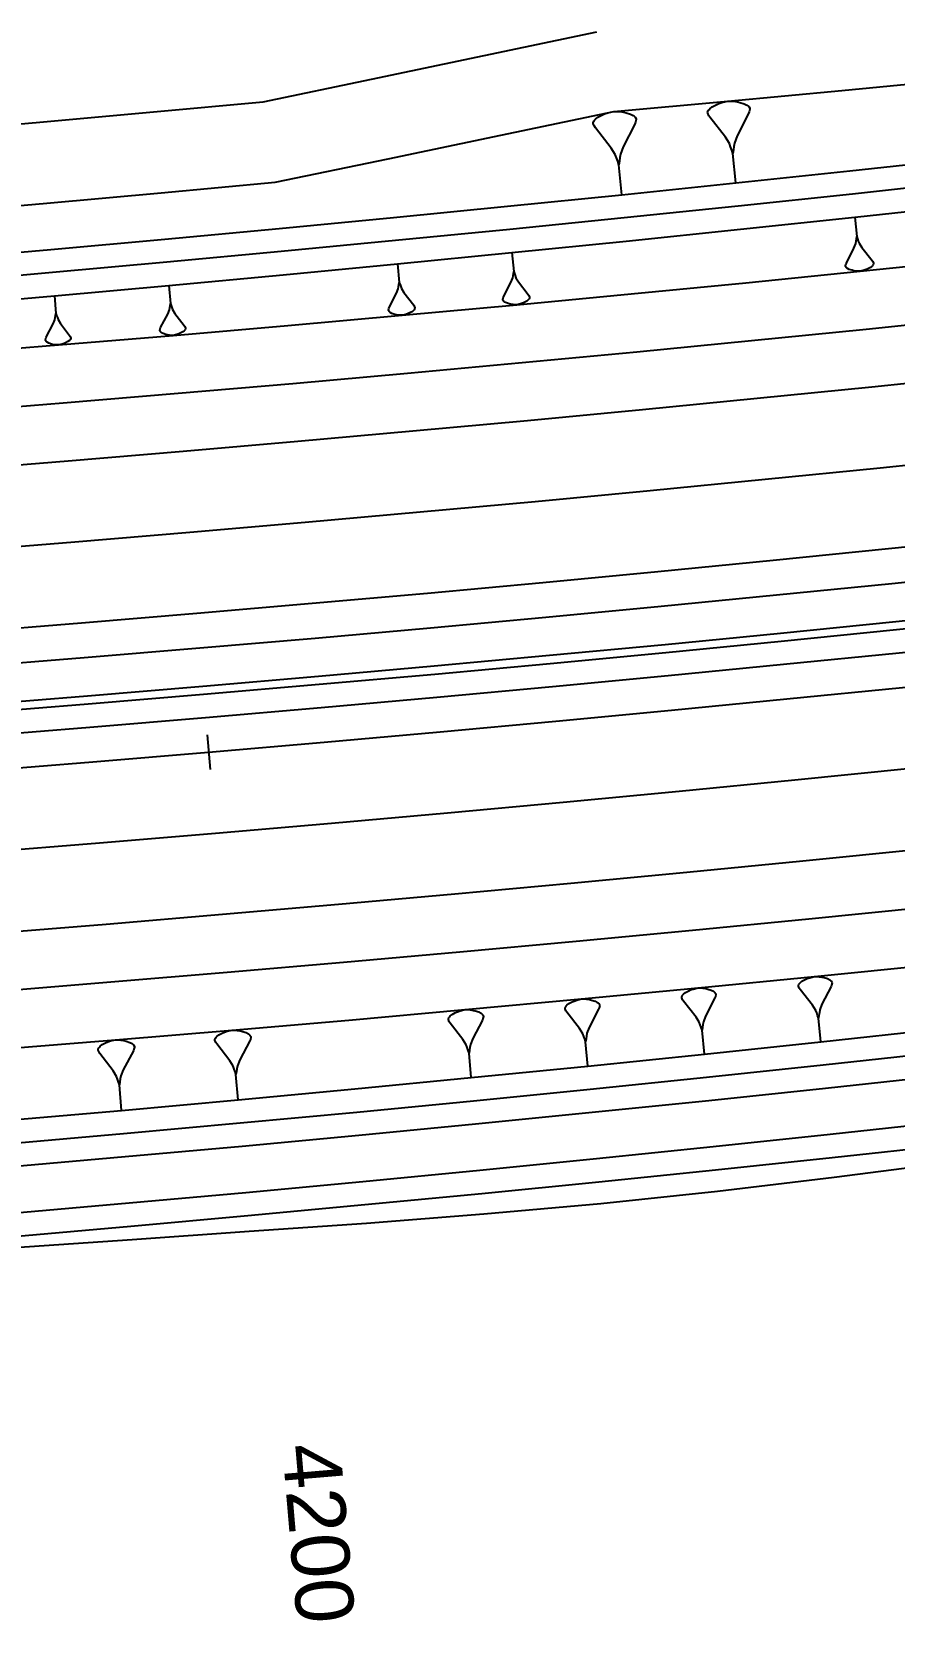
# Model space of a CAD drawing. Extents: x 384551 to 386632, y 802806 to 803252.
# Drawn here: x 385642.9 to 385680, y 802811.7 to 802880.1 of the extents above; entities that cross this region are included whole.
import ezdxf
from ezdxf.enums import TextEntityAlignment as Align

# ---------------------------------------------------------------- set-up
doc = ezdxf.new("R2010")
doc.units = 0
doc.layers.get('0').update_dxf_attribs({"linetype": 'CONTINUOUS'})
doc.styles.add('ARIAL', font='ARIAL.FON')

msp = doc.modelspace()

# ---------------------------------------------------------------- linework, layer by layer
at = {"color": 7}
for p, q in [((385667.5194, 802876.5693), (385667.6639, 802876.6206)), ((385667.6639, 802876.6206), (385667.9194, 802876.6825)), ((385667.9194, 802876.6825), (385668.1821, 802876.6704)), ((385668.1821, 802876.6704), (385668.3337, 802876.6476)), ((385668.3337, 802876.6476), (385668.4483, 802876.6213)), ((385668.4483, 802876.6213), (385668.6405, 802876.5651)), ((385671.9584, 802876.636), (385671.9876, 802876.7123)), ((385671.962, 802876.5997), (385671.9584, 802876.636)), ((385671.9876, 802876.7123), (385672.0203, 802876.7523)), ((385672.0203, 802876.7523), (385672.0531, 802876.7923)), ((385672.0531, 802876.7923), (385672.1549, 802876.8758)), ((385672.1549, 802876.8758), (385672.3295, 802876.9665)), ((385672.3295, 802876.9665), (385672.435, 802877.0136)), ((385672.435, 802877.0136), (385672.5768, 802877.0644)), ((385672.5768, 802877.0644), (385672.8277, 802877.1259)), ((385672.8277, 802877.1259), (385673.0858, 802877.1147)), ((385673.0858, 802877.1147), (385673.2348, 802877.0928)), ((385673.2348, 802877.0928), (385673.3475, 802877.0672)), ((385673.3475, 802877.0672), (385673.5365, 802877.0125)), ((385673.5365, 802877.0125), (385673.6527, 802876.9506)), ((385673.6527, 802876.9506), (385673.6927, 802876.9178)), ((385673.6927, 802876.9178), (385673.7326, 802876.8851)), ((385673.7542, 802876.6669), (385673.7251, 802876.5906)), ((385673.7326, 802876.8851), (385673.7762, 802876.816)), ((385673.7798, 802876.7796), (385673.7542, 802876.6669)), ((385673.7762, 802876.816), (385673.7798, 802876.7796)), ((385667.0332, 802876.1863), (385667.0631, 802876.2639)), ((385667.0368, 802876.1493), (385667.0332, 802876.1863)), ((385667.0845, 802876.0418), (385667.0368, 802876.1493)), ((385667.0631, 802876.2639), (385667.0966, 802876.3045)), ((385667.1286, 802875.9713), (385667.0845, 802876.0418)), ((385667.0966, 802876.3045), (385667.13, 802876.3451)), ((385667.8099, 802875.1029), (385667.1286, 802875.9713)), ((385667.13, 802876.3451), (385667.2339, 802876.4298)), ((385667.2339, 802876.4298), (385667.4119, 802876.5216)), ((385667.4119, 802876.5216), (385667.5194, 802876.5693)), ((385668.8313, 802876.1351), (385668.3281, 802875.1528)), ((385668.6405, 802876.5651), (385668.7587, 802876.5017)), ((385668.7587, 802876.5017), (385668.7993, 802876.4683)), ((385668.7993, 802876.4683), (385668.8399, 802876.4348)), ((385668.8612, 802876.2127), (385668.8313, 802876.1351)), ((385668.8399, 802876.4348), (385668.884, 802876.3643)), ((385668.8876, 802876.3273), (385668.8612, 802876.2127)), ((385668.884, 802876.3643), (385668.8876, 802876.3273)), ((385672.0092, 802876.4942), (385671.962, 802876.5997)), ((385672.0527, 802876.4251), (385672.0092, 802876.4942)), ((385672.7244, 802875.5738), (385672.0527, 802876.4251)), ((385673.7251, 802876.5906), (385673.2333, 802875.6242)), ((385672.8986, 802875.2973), (385672.7244, 802875.5738)), ((385672.9493, 802875.1555), (385672.8986, 802875.2973)), ((385673.1167, 802875.3189), (385673.0947, 802875.1699)), ((385673.2333, 802875.6242), (385673.1167, 802875.3189)), ((385667.9864, 802874.821), (385667.8099, 802875.1029)), ((385668.0377, 802874.6765), (385667.9864, 802874.821)), ((385668.0889, 802874.532), (385668.0377, 802874.6765)), ((385668.1857, 802874.6908), (385668.1629, 802874.5391)), ((385668.2085, 802874.8424), (385668.1857, 802874.6908)), ((385668.3281, 802875.1528), (385668.2085, 802874.8424)), ((385673.0001, 802875.0137), (385672.9493, 802875.1555)), ((385673.0508, 802874.8719), (385673.0001, 802875.0137)), ((385673.0728, 802875.0209), (385673.0508, 802874.8719)), ((385673.1768, 802873.5994), (385673.0508, 802874.8719)), ((385673.0947, 802875.1699), (385673.0728, 802875.0209)), ((385668.1402, 802874.3875), (385668.0889, 802874.532)), ((385668.1629, 802874.5391), (385668.1402, 802874.3875)), ((385668.2648, 802873.092), (385668.1402, 802874.3875)), ((385678.2899, 802872.1295), (385678.3753, 802871.2905)), ((385678.3469, 802871.0938), (385678.3611, 802871.1921)), ((385678.3611, 802871.1921), (385678.3753, 802871.2905)), ((385678.3753, 802871.2905), (385678.409, 802871.197)), ((385678.409, 802871.197), (385678.4428, 802871.1036)), ((385663.5373, 802870.6056), (385663.6129, 802869.7961)), ((385677.9337, 802870.1556), (385678.2563, 802870.7939)), ((385678.2563, 802870.7939), (385678.3327, 802870.9955)), ((385678.3327, 802870.9955), (385678.3469, 802871.0938)), ((385678.4428, 802871.1036), (385678.4765, 802871.0101)), ((385678.4765, 802871.0101), (385678.5919, 802870.8281)), ((385678.5919, 802870.8281), (385679.0365, 802870.2678)), ((385658.6171, 802870.1224), (385658.6895, 802869.3237)), ((385663.5984, 802869.7014), (385663.6129, 802869.7961)), ((385663.6129, 802869.7961), (385663.6447, 802869.7057)), ((385677.898, 802870.0309), (385677.9147, 802870.1052)), ((385677.9004, 802870.0069), (385677.898, 802870.0309)), ((385677.9293, 802869.9614), (385677.9004, 802870.0069)), ((385677.9147, 802870.1052), (385677.9337, 802870.1556)), ((385677.9557, 802869.9398), (385677.9293, 802869.9614)), ((385677.9821, 802869.9183), (385677.9557, 802869.9398)), ((385678.0589, 802869.8777), (385677.9821, 802869.9183)), ((385678.1837, 802869.8419), (385678.0589, 802869.8777)), ((385678.258, 802869.8253), (385678.1837, 802869.8419)), ((385678.3563, 802869.8111), (385678.258, 802869.8253)), ((385678.5266, 802869.8042), (385678.3563, 802869.8111)), ((385678.692, 802869.8452), (385678.5266, 802869.8042)), ((385678.7854, 802869.879), (385678.692, 802869.8452)), ((385678.8549, 802869.9103), (385678.7854, 802869.879)), ((385678.9699, 802869.9704), (385678.8549, 802869.9103)), ((385679.0369, 802870.0257), (385678.9699, 802869.9704)), ((385679.0365, 802870.2678), (385679.0653, 802870.2223)), ((385679.0584, 802870.0521), (385679.0369, 802870.0257)), ((385679.08, 802870.0785), (385679.0584, 802870.0521)), ((385679.0653, 802870.2223), (385679.0966, 802870.1529)), ((385679.0991, 802870.1289), (385679.08, 802870.0785)), ((385679.0966, 802870.1529), (385679.0991, 802870.1289)), ((385648.7728, 802869.1934), (385648.8388, 802868.4175)), ((385658.6458, 802869.0436), (385658.6604, 802869.1369)), ((385658.6604, 802869.1369), (385658.6749, 802869.2303)), ((385658.6749, 802869.2303), (385658.6895, 802869.3237)), ((385658.6895, 802869.3237), (385658.7206, 802869.2344)), ((385658.7206, 802869.2344), (385658.7517, 802869.1452)), ((385658.7517, 802869.1452), (385658.7828, 802869.056)), ((385663.1781, 802868.7056), (385663.4942, 802869.3183)), ((385663.4942, 802869.3183), (385663.5695, 802869.512)), ((385663.5695, 802869.512), (385663.584, 802869.6067)), ((385663.584, 802869.6067), (385663.5984, 802869.7014)), ((385663.6447, 802869.7057), (385663.6765, 802869.6153)), ((385663.6765, 802869.6153), (385663.7082, 802869.525)), ((385663.7082, 802869.525), (385663.818, 802869.3486)), ((385663.818, 802869.3486), (385664.2421, 802868.8049)), ((385643.8488, 802868.7475), (385643.9116, 802867.9837)), ((385648.8241, 802868.3269), (385648.8388, 802868.4175)), ((385648.8388, 802868.4175), (385648.8685, 802868.3307)), ((385658.2576, 802868.2491), (385658.5711, 802868.8527)), ((385658.5711, 802868.8527), (385658.6458, 802869.0436)), ((385658.7828, 802869.056), (385658.8906, 802868.8817)), ((385658.8906, 802868.8817), (385659.3074, 802868.3442)), ((385663.1427, 802868.5856), (385663.1593, 802868.6571)), ((385663.1448, 802868.5625), (385663.1427, 802868.5856)), ((385663.1723, 802868.5184), (385663.1448, 802868.5625)), ((385663.1593, 802868.6571), (385663.1781, 802868.7056)), ((385663.1976, 802868.4974), (385663.1723, 802868.5184)), ((385663.2229, 802868.4764), (385663.1976, 802868.4974)), ((385663.2966, 802868.4366), (385663.2229, 802868.4764)), ((385663.4165, 802868.4012), (385663.2966, 802868.4366)), ((385663.4881, 802868.3845), (385663.4165, 802868.4012)), ((385663.9969, 802868.432), (385663.9066, 802868.4003)), ((385664.0642, 802868.4616), (385663.9969, 802868.432)), ((385664.1755, 802868.5187), (385664.0642, 802868.4616)), ((385664.2406, 802868.5714), (385664.1755, 802868.5187)), ((385664.2615, 802868.5967), (385664.2406, 802868.5714)), ((385664.2421, 802868.8049), (385664.2695, 802868.7608)), ((385664.2825, 802868.622), (385664.2615, 802868.5967)), ((385664.2695, 802868.7608), (385664.2992, 802868.6936)), ((385664.3013, 802868.6704), (385664.2825, 802868.622)), ((385664.2992, 802868.6936), (385664.3013, 802868.6704)), ((385643.8676, 802867.7165), (385643.8823, 802867.8056)), ((385643.8823, 802867.8056), (385643.8969, 802867.8947)), ((385643.8969, 802867.8947), (385643.9116, 802867.9837)), ((385643.9116, 802867.9837), (385643.9406, 802867.8982)), ((385643.9406, 802867.8982), (385643.9696, 802867.8128)), ((385643.9696, 802867.8128), (385643.9986, 802867.7273)), ((385643.9986, 802867.7273), (385644.1002, 802867.5599)), ((385648.4137, 802867.3766), (385648.7213, 802867.9609)), ((385648.7213, 802867.9609), (385648.7949, 802868.1458)), ((385648.7949, 802868.1458), (385648.8095, 802868.2364)), ((385648.8095, 802868.2364), (385648.8241, 802868.3269)), ((385648.8685, 802868.3307), (385648.8982, 802868.2439)), ((385648.8982, 802868.2439), (385648.9279, 802868.1571)), ((385648.9279, 802868.1571), (385649.0316, 802867.9873)), ((385649.0316, 802867.9873), (385649.4334, 802867.4633)), ((385658.2223, 802868.1309), (385658.2389, 802868.2014)), ((385658.2243, 802868.108), (385658.2223, 802868.1309)), ((385658.2513, 802868.0645), (385658.2243, 802868.108)), ((385658.2389, 802868.2014), (385658.2576, 802868.2491)), ((385658.2762, 802868.0437), (385658.2513, 802868.0645)), ((385658.3011, 802868.023), (385658.2762, 802868.0437)), ((385658.3737, 802867.9835), (385658.3011, 802868.023)), ((385658.4919, 802867.9482), (385658.3737, 802867.9835)), ((385658.5625, 802867.9316), (385658.4919, 802867.9482)), ((385658.6558, 802867.917), (385658.5625, 802867.9316)), ((385658.8176, 802867.9087), (385658.6558, 802867.917)), ((385658.9753, 802867.946), (385658.8176, 802867.9087)), ((385659.0645, 802867.9771), (385658.9753, 802867.946)), ((385659.1309, 802868.0061), (385659.0645, 802867.9771)), ((385659.2409, 802868.0621), (385659.1309, 802868.0061)), ((385659.3053, 802868.1139), (385659.2409, 802868.0621)), ((385659.326, 802868.1388), (385659.3053, 802868.1139)), ((385659.3074, 802868.3442), (385659.3344, 802868.3006)), ((385659.3468, 802868.1637), (385659.326, 802868.1388)), ((385659.3344, 802868.3006), (385659.3634, 802868.2342)), ((385659.3655, 802868.2114), (385659.3468, 802868.1637)), ((385659.3634, 802868.2342), (385659.3655, 802868.2114)), ((385663.5828, 802868.37), (385663.4881, 802868.3845)), ((385663.7468, 802868.362), (385663.5828, 802868.37)), ((385663.9066, 802868.4003), (385663.7468, 802868.362)), ((385643.4904, 802866.9605), (385643.7947, 802867.5348)), ((385643.7947, 802867.5348), (385643.8676, 802867.7165)), ((385644.1002, 802867.5599), (385644.4942, 802867.043)), ((385644.4942, 802867.043), (385644.5196, 802867.0012)), ((385648.3788, 802867.262), (385648.3953, 802867.3304)), ((385648.3806, 802867.2398), (385648.3788, 802867.262)), ((385648.4066, 802867.1974), (385648.3806, 802867.2398)), ((385648.3953, 802867.3304), (385648.4137, 802867.3766)), ((385648.4306, 802867.1771), (385648.4066, 802867.1974)), ((385648.4547, 802867.1568), (385648.4306, 802867.1771)), ((385648.525, 802867.1181), (385648.4547, 802867.1568)), ((385648.6396, 802867.0832), (385648.525, 802867.1181)), ((385648.7079, 802867.0667), (385648.6396, 802867.0832)), ((385648.7985, 802867.0521), (385648.7079, 802867.0667)), ((385648.9556, 802867.0431), (385648.7985, 802867.0521)), ((385649.1089, 802867.0784), (385648.9556, 802867.0431)), ((385649.1956, 802867.1081), (385649.1089, 802867.0784)), ((385649.2603, 802867.1359), (385649.1956, 802867.1081)), ((385649.3673, 802867.1897), (385649.2603, 802867.1359)), ((385649.4301, 802867.2397), (385649.3673, 802867.1897)), ((385649.4504, 802867.2637), (385649.4301, 802867.2397)), ((385649.4334, 802867.4633), (385649.4593, 802867.4208)), ((385649.4706, 802867.2878), (385649.4504, 802867.2637)), ((385649.4593, 802867.4208), (385649.4872, 802867.3562)), ((385649.489, 802867.334), (385649.4706, 802867.2878)), ((385649.4872, 802867.3562), (385649.489, 802867.334)), ((385643.4557, 802866.8478), (385643.4722, 802866.9151)), ((385643.4575, 802866.826), (385643.4557, 802866.8478)), ((385643.4829, 802866.7842), (385643.4575, 802866.826)), ((385643.4722, 802866.9151), (385643.4904, 802866.9605)), ((385643.5065, 802866.7641), (385643.4829, 802866.7842)), ((385643.5301, 802866.7441), (385643.5065, 802866.7641)), ((385643.5992, 802866.7059), (385643.5301, 802866.7441)), ((385643.7119, 802866.6712), (385643.5992, 802866.7059)), ((385643.7791, 802866.6547), (385643.7119, 802866.6712)), ((385643.8682, 802866.6401), (385643.7791, 802866.6547)), ((385644.0228, 802866.6308), (385643.8682, 802866.6401)), ((385644.1737, 802866.6652), (385644.0228, 802866.6308)), ((385644.2592, 802866.6942), (385644.1737, 802866.6652)), ((385644.3229, 802866.7214), (385644.2592, 802866.6942)), ((385644.4284, 802866.774), (385644.3229, 802866.7214)), ((385644.4903, 802866.823), (385644.4284, 802866.774)), ((385644.5103, 802866.8466), (385644.4903, 802866.823)), ((385644.5303, 802866.8702), (385644.5103, 802866.8466)), ((385644.5196, 802867.0012), (385644.5468, 802866.9375)), ((385644.5486, 802866.9157), (385644.5303, 802866.8702)), ((385644.5468, 802866.9375), (385644.5486, 802866.9157)), ((385675.8641, 802839.0656), (385675.8873, 802839.1263)), ((385675.8669, 802839.0366), (385675.8641, 802839.0656)), ((385675.9045, 802838.9526), (385675.8669, 802839.0366)), ((385675.8873, 802839.1263), (385675.9134, 802839.1582)), ((385675.9134, 802839.1582), (385675.9395, 802839.19)), ((385675.9395, 802839.19), (385676.0206, 802839.2565)), ((385676.0206, 802839.2565), (385676.1596, 802839.3287)), ((385676.1596, 802839.3287), (385676.2436, 802839.3662)), ((385676.2436, 802839.3662), (385676.3565, 802839.4067)), ((385676.3565, 802839.4067), (385676.5563, 802839.4557)), ((385676.5563, 802839.4557), (385676.7618, 802839.4468)), ((385676.7618, 802839.4468), (385676.8805, 802839.4293)), ((385677.2708, 802839.0294), (385676.8793, 802838.2598)), ((385676.8805, 802839.4293), (385676.9702, 802839.4089)), ((385676.9702, 802839.4089), (385677.1206, 802839.3654)), ((385677.1206, 802839.3654), (385677.2132, 802839.3161)), ((385677.2132, 802839.3161), (385677.245, 802839.29)), ((385677.245, 802839.29), (385677.2769, 802839.2639)), ((385677.294, 802839.0902), (385677.2708, 802839.0294)), ((385677.2769, 802839.2639), (385677.3115, 802839.2089)), ((385677.3144, 802839.1799), (385677.294, 802839.0902)), ((385677.3115, 802839.2089), (385677.3144, 802839.1799)), ((385665.984, 802838.2903), (385666.1274, 802838.3637)), ((385666.1274, 802838.3637), (385666.2139, 802838.4018)), ((385666.2139, 802838.4018), (385666.3302, 802838.4427)), ((385666.3302, 802838.4427), (385666.5359, 802838.4919)), ((385666.5359, 802838.4919), (385666.7471, 802838.4816)), ((385666.7471, 802838.4816), (385666.8689, 802838.463)), ((385666.8689, 802838.463), (385666.961, 802838.4415)), ((385666.961, 802838.4415), (385667.1155, 802838.3959)), ((385667.1155, 802838.3959), (385667.2104, 802838.3447)), ((385667.2104, 802838.3447), (385667.2429, 802838.3177)), ((385667.2429, 802838.3177), (385667.2755, 802838.2907)), ((385670.8436, 802838.5732), (385670.8673, 802838.6347)), ((385670.8464, 802838.5438), (385670.8436, 802838.5732)), ((385670.8843, 802838.4585), (385670.8464, 802838.5438)), ((385670.8673, 802838.6347), (385670.8939, 802838.6669)), ((385670.9193, 802838.4026), (385670.8843, 802838.4585)), ((385670.8939, 802838.6669), (385670.9204, 802838.6991)), ((385671.4598, 802837.7136), (385670.9193, 802838.4026)), ((385670.9204, 802838.6991), (385671.0029, 802838.7663)), ((385671.0029, 802838.7663), (385671.1441, 802838.8392)), ((385671.1441, 802838.8392), (385671.2293, 802838.877)), ((385671.2293, 802838.877), (385671.344, 802838.9177)), ((385671.344, 802838.9177), (385671.5467, 802838.9668)), ((385671.5467, 802838.9668), (385671.7551, 802838.9572)), ((385671.7551, 802838.9572), (385671.8754, 802838.9392)), ((385672.2702, 802838.5325), (385671.871, 802837.7531)), ((385671.8754, 802838.9392), (385671.9664, 802838.9183)), ((385671.9664, 802838.9183), (385672.1189, 802838.8737)), ((385672.1189, 802838.8737), (385672.2126, 802838.8234)), ((385672.2126, 802838.8234), (385672.2448, 802838.7969)), ((385672.2448, 802838.7969), (385672.277, 802838.7703)), ((385672.294, 802838.5941), (385672.2702, 802838.5325)), ((385672.277, 802838.7703), (385672.312, 802838.7144)), ((385672.3148, 802838.685), (385672.294, 802838.5941)), ((385672.312, 802838.7144), (385672.3148, 802838.685)), ((385675.9392, 802838.8976), (385675.9045, 802838.9526)), ((385676.474, 802838.2197), (385675.9392, 802838.8976)), ((385660.7995, 802837.6308), (385660.8242, 802837.6939)), ((385660.8023, 802837.6006), (385660.7995, 802837.6308)), ((385660.8242, 802837.6939), (385660.8517, 802837.7268)), ((385660.8517, 802837.7268), (385660.8791, 802837.7597)), ((385660.8791, 802837.7597), (385660.9642, 802837.8282)), ((385660.9642, 802837.8282), (385661.1095, 802837.9022)), ((385661.1095, 802837.9022), (385661.1973, 802837.9406)), ((385661.1973, 802837.9406), (385661.3152, 802837.9817)), ((385661.3152, 802837.9817), (385661.5237, 802838.031)), ((385661.5237, 802838.031), (385661.7376, 802838.0199)), ((385661.7376, 802838.0199), (385661.861, 802838.0007)), ((385661.861, 802838.0007), (385661.9542, 802837.9787)), ((385661.9542, 802837.9787), (385662.1105, 802837.932)), ((385662.1105, 802837.932), (385662.2065, 802837.8799)), ((385662.2065, 802837.8799), (385662.2394, 802837.8525)), ((385662.2394, 802837.8525), (385662.2723, 802837.825)), ((385662.2887, 802837.644), (385662.264, 802837.581)), ((385662.2723, 802837.825), (385662.3079, 802837.7674)), ((385662.3107, 802837.7373), (385662.2887, 802837.644)), ((385662.3079, 802837.7674), (385662.3107, 802837.7373)), ((385665.8221, 802838.0949), (385665.8463, 802838.1573)), ((385665.8249, 802838.0651), (385665.8221, 802838.0949)), ((385665.863, 802837.9786), (385665.8249, 802838.0651)), ((385665.8463, 802838.1573), (385665.8733, 802838.1898)), ((385665.8983, 802837.9218), (385665.863, 802837.9786)), ((385665.8733, 802838.1898), (385665.9003, 802838.2224)), ((385666.4442, 802837.222), (385665.8983, 802837.9218)), ((385665.9003, 802838.2224), (385665.984, 802838.2903)), ((385667.2679, 802838.0497), (385666.8611, 802837.2609)), ((385667.2922, 802838.1121), (385667.2679, 802838.0497)), ((385667.2755, 802838.2907), (385667.3108, 802838.2339)), ((385667.3136, 802838.2042), (385667.2922, 802838.1121)), ((385667.3108, 802838.2339), (385667.3136, 802838.2042)), ((385671.5999, 802837.49), (385671.4598, 802837.7136)), ((385671.871, 802837.7531), (385671.7761, 802837.5069)), ((385676.6127, 802837.9996), (385676.474, 802838.2197)), ((385676.6531, 802837.8867), (385676.6127, 802837.9996)), ((385676.6935, 802837.7737), (385676.6531, 802837.8867)), ((385676.7339, 802837.6608), (385676.6935, 802837.7737)), ((385676.7514, 802837.7795), (385676.7339, 802837.6608)), ((385676.8342, 802836.6476), (385676.7339, 802837.6608)), ((385676.7689, 802837.8981), (385676.7514, 802837.7795)), ((385676.7864, 802838.0168), (385676.7689, 802837.8981)), ((385676.8793, 802838.2598), (385676.7864, 802838.0168)), ((385650.8338, 802836.8766), (385650.9213, 802836.9463)), ((385650.9213, 802836.9463), (385651.0706, 802837.0213)), ((385651.0706, 802837.0213), (385651.1608, 802837.0601)), ((385651.1608, 802837.0601), (385651.2818, 802837.1015)), ((385651.2818, 802837.1015), (385651.4956, 802837.1508)), ((385651.4956, 802837.1508), (385651.7146, 802837.1383)), ((385651.7146, 802837.1383), (385651.8409, 802837.1179)), ((385651.8409, 802837.1179), (385651.9363, 802837.0948)), ((385651.9363, 802837.0948), (385652.0961, 802837.0461)), ((385652.0961, 802837.0461), (385652.1941, 802836.9922)), ((385652.1941, 802836.9922), (385652.2277, 802836.9639)), ((385652.2277, 802836.9639), (385652.2612, 802836.9356)), ((385660.8406, 802837.5129), (385660.8023, 802837.6006)), ((385660.8763, 802837.4553), (385660.8406, 802837.5129)), ((385661.4273, 802836.7448), (385660.8763, 802837.4553)), ((385662.264, 802837.581), (385661.8496, 802836.783)), ((385666.5855, 802836.9949), (385666.4442, 802837.222)), ((385666.6264, 802836.8786), (385666.5855, 802836.9949)), ((385666.7642, 802837.0116), (385666.7455, 802836.8897)), ((385666.8611, 802837.2609), (385666.7642, 802837.0116)), ((385671.6405, 802837.3753), (385671.5999, 802837.49)), ((385671.6812, 802837.2607), (385671.6405, 802837.3753)), ((385671.7219, 802837.146), (385671.6812, 802837.2607)), ((385671.7399, 802837.2663), (385671.7219, 802837.146)), ((385671.8207, 802836.1181), (385671.7219, 802837.146)), ((385671.758, 802837.3866), (385671.7399, 802837.2663)), ((385671.7761, 802837.5069), (385671.758, 802837.3866)), ((385645.7262, 802836.3234), (385645.7524, 802836.3885)), ((385645.7288, 802836.2921), (385645.7262, 802836.3234)), ((385645.7678, 802836.2009), (385645.7288, 802836.2921)), ((385645.7524, 802836.3885), (385645.7811, 802836.4223)), ((385645.7811, 802836.4223), (385645.8098, 802836.4562)), ((385645.8098, 802836.4562), (385645.8984, 802836.5264)), ((385645.8984, 802836.5264), (385646.0497, 802836.6018)), ((385646.0497, 802836.6018), (385646.1409, 802836.6408)), ((385646.1409, 802836.6408), (385646.2634, 802836.6823)), ((385646.2634, 802836.6823), (385646.4797, 802836.7316)), ((385646.4797, 802836.7316), (385646.7012, 802836.7183)), ((385646.7012, 802836.7183), (385646.8289, 802836.6973)), ((385647.2426, 802836.2591), (385646.8066, 802835.4362)), ((385646.8289, 802836.6973), (385646.9252, 802836.6738)), ((385646.9252, 802836.6738), (385647.0867, 802836.6241)), ((385647.0867, 802836.6241), (385647.1857, 802836.5692)), ((385647.1857, 802836.5692), (385647.2195, 802836.5405)), ((385647.2195, 802836.5405), (385647.2534, 802836.5118)), ((385647.2688, 802836.3242), (385647.2426, 802836.2591)), ((385647.2534, 802836.5118), (385647.2898, 802836.4519)), ((385647.2923, 802836.4206), (385647.2688, 802836.3242)), ((385647.2898, 802836.4519), (385647.2923, 802836.4206)), ((385650.7516, 802836.745), (385650.7772, 802836.8095)), ((385650.7542, 802836.7141), (385650.7516, 802836.745)), ((385650.793, 802836.624), (385650.7542, 802836.7141)), ((385650.7772, 802836.8095), (385650.8055, 802836.843)), ((385650.8292, 802836.5648), (385650.793, 802836.624)), ((385650.8055, 802836.843), (385650.8338, 802836.8766)), ((385651.3895, 802835.8339), (385650.8292, 802836.5648)), ((385652.2513, 802836.6856), (385651.8223, 802835.8707)), ((385652.277, 802836.7501), (385652.2513, 802836.6856)), ((385652.2612, 802836.9356), (385652.2974, 802836.8764)), ((385652.3, 802836.8455), (385652.277, 802836.7501)), ((385652.2974, 802836.8764), (385652.3, 802836.8455)), ((385661.5698, 802836.5144), (385661.4273, 802836.7448)), ((385661.6109, 802836.3964), (385661.5698, 802836.5144)), ((385661.652, 802836.2785), (385661.6109, 802836.3964)), ((385661.6931, 802836.1606), (385661.652, 802836.2785)), ((385661.7123, 802836.284), (385661.6931, 802836.1606)), ((385661.7316, 802836.4074), (385661.7123, 802836.284)), ((385661.7508, 802836.5308), (385661.7316, 802836.4074)), ((385661.8496, 802836.783), (385661.7508, 802836.5308)), ((385666.6673, 802836.7622), (385666.6264, 802836.8786)), ((385666.7082, 802836.6459), (385666.6673, 802836.7622)), ((385666.7269, 802836.7678), (385666.7082, 802836.6459)), ((385666.8055, 802835.6038), (385666.7082, 802836.6459)), ((385666.7455, 802836.8897), (385666.7269, 802836.7678)), ((385645.8042, 802836.1409), (385645.7678, 802836.2009)), ((385646.3688, 802835.4002), (385645.8042, 802836.1409)), ((385651.5342, 802835.5971), (385651.3895, 802835.8339)), ((385651.5756, 802835.4761), (385651.5342, 802835.5971)), ((385651.7197, 802835.6129), (385651.6993, 802835.4866)), ((385651.8223, 802835.8707), (385651.7197, 802835.6129)), ((385661.7887, 802835.1047), (385661.6931, 802836.1606)), ((385646.5144, 802835.1604), (385646.3688, 802835.4002)), ((385646.556, 802835.0378), (385646.5144, 802835.1604)), ((385646.5975, 802834.9153), (385646.556, 802835.0378)), ((385646.6391, 802834.7928), (385646.5975, 802834.9153)), ((385646.6601, 802834.9205), (385646.6391, 802834.7928)), ((385646.681, 802835.0481), (385646.6601, 802834.9205)), ((385646.702, 802835.1758), (385646.681, 802835.0481)), ((385646.8066, 802835.4362), (385646.702, 802835.1758)), ((385651.617, 802835.355), (385651.5756, 802835.4761)), ((385651.6585, 802835.234), (385651.617, 802835.355)), ((385651.6789, 802835.3603), (385651.6585, 802835.234)), ((385651.7504, 802834.1519), (385651.6585, 802835.234)), ((385651.6993, 802835.4866), (385651.6789, 802835.3603)), ((385646.729, 802833.6984), (385646.6391, 802834.7928))]:
    msp.add_line(p, q, dxfattribs=at)
at = {"color": 3}
msp.add_line((385650.4161, 802849.855), (385650.5431, 802848.3604), dxfattribs=at)
at = {"color": 7, "linetype": 'CONTINUOUS'}
for points in [[(385603.9354, 802873.1125), (385608.0569, 802873.4011), (385608.8485, 802873.4576), (385613.7606, 802873.8151), (385618.6716, 802874.185), (385623.5815, 802874.5672), (385628.4903, 802874.9619), (385633.398, 802875.3689), (385638.3046, 802875.7884), (385643.2099, 802876.2202), (385648.1141, 802876.6643), (385652.8298, 802877.0981), (385657.4963, 802878.0665), (385662.3454, 802879.08), (385667.1902, 802880.1056)], [(385667.9194, 802876.6825), (385672.8277, 802877.1259), (385677.7358, 802877.5739), (385682.6404, 802878.0572), (385687.5465, 802878.5279), (385692.46, 802878.9353), (385697.3786, 802879.3033), (385700, 802879.5265)], [(385700, 802875.5864), (385697.8278, 802875.3287), (385692.9203, 802874.7591), (385688.0112, 802874.2018), (385683.1006, 802873.6569), (385678.1886, 802873.1244), (385673.2753, 802872.6043), (385668.3605, 802872.0966), (385663.4444, 802871.6013), (385658.5269, 802871.1184), (385653.6082, 802870.6479), (385648.6882, 802870.1898), (385643.7669, 802869.7441), (385638.8445, 802869.3109), (385633.9208, 802868.8901), (385628.996, 802868.4817), (385624.07, 802868.0857), (385619.143, 802867.7021), (385614.2149, 802867.331), (385609.2857, 802866.9723), (385608.4913, 802866.9157), (385604.3555, 802866.6261)], [(385604.4152, 802865.6279), (385608.5534, 802865.9176), (385609.3482, 802865.9743), (385614.2801, 802866.3332), (385619.211, 802866.7045), (385624.1409, 802867.0882), (385629.0696, 802867.4844), (385633.9972, 802867.893), (385638.9236, 802868.314), (385643.8488, 802868.7475), (385648.7728, 802869.1934), (385653.6956, 802869.6517), (385658.6171, 802870.1224), (385663.5373, 802870.6056), (385668.4562, 802871.1012), (385673.3738, 802871.6091), (385678.2899, 802872.1295), (385683.2047, 802872.6623), (385688.118, 802873.2075), (385693.0298, 802873.7651), (385697.9402, 802874.335), (385700, 802874.5794)], [(385600, 802858.5535), (385604.8217, 802858.8353), (385608.978, 802859.0889), (385609.7763, 802859.1387), (385614.73, 802859.4558), (385619.6829, 802859.7868), (385624.6348, 802860.1314), (385629.5857, 802860.4899), (385634.5356, 802860.862), (385639.4845, 802861.2479), (385644.4323, 802861.6476), (385649.3789, 802862.061), (385654.3244, 802862.4882), (385659.2686, 802862.9291), (385664.2117, 802863.3837), (385669.1534, 802863.852), (385674.0938, 802864.3341), (385679.0329, 802864.8299), (385683.9706, 802865.3394), (385688.9068, 802865.8626), (385693.8416, 802866.3996), (385698.7748, 802866.9502), (385700, 802867.0904)], [(385600, 802855.0477), (385600.0656, 802855.0514), (385605.0307, 802855.3416), (385609.1952, 802855.5956), (385609.9951, 802855.6455), (385614.9585, 802855.9633), (385619.921, 802856.2949), (385624.8827, 802856.6402), (385629.8433, 802856.9993), (385634.8029, 802857.3722), (385639.7614, 802857.7589), (385644.7189, 802858.1594), (385649.6752, 802858.5736), (385654.6304, 802859.0016), (385659.5844, 802859.4433), (385664.5371, 802859.8988), (385669.4885, 802860.3681), (385674.4386, 802860.8511), (385679.3873, 802861.3479), (385684.3347, 802861.8584), (385689.2806, 802862.3826), (385694.225, 802862.9206), (385699.1679, 802863.4723), (385700, 802863.5676)], [(385600, 802851.5423), (385600.265, 802851.557), (385605.2398, 802851.8478), (385609.4124, 802852.1024), (385610.2138, 802852.1524), (385615.187, 802852.4708), (385620.1592, 802852.803), (385625.1305, 802853.149), (385630.1008, 802853.5088), (385635.0702, 802853.8825), (385640.0384, 802854.2699), (385645.0056, 802854.6711), (385649.9716, 802855.0862), (385654.9364, 802855.515), (385659.9001, 802855.9576), (385664.8624, 802856.414), (385669.8235, 802856.8842), (385674.7833, 802857.3681), (385679.7417, 802857.8659), (385684.6987, 802858.3774), (385689.6543, 802858.9026), (385694.6084, 802859.4417), (385699.561, 802859.9945), (385700, 802860.0447)], [(385600, 802845.533), (385600.6067, 802845.5668), (385605.5982, 802845.8585), (385609.7848, 802846.1139), (385610.5889, 802846.1641), (385615.5786, 802846.4836), (385620.5675, 802846.8169), (385625.5554, 802847.1641), (385630.5424, 802847.5251), (385635.5283, 802847.9), (385640.5132, 802848.2887), (385645.4969, 802848.6913), (385650.4796, 802849.1077), (385655.461, 802849.538), (385660.4413, 802849.9821), (385665.4203, 802850.44), (385670.3979, 802850.9117), (385675.3743, 802851.3973), (385680.3493, 802851.8967), (385685.3229, 802852.4099), (385690.295, 802852.937), (385695.2657, 802853.4778), (385700, 802854.0062)], [(385600, 802842.0276), (385600.8061, 802842.0725), (385605.8073, 802842.3648), (385610.002, 802842.6207), (385610.8076, 802842.671), (385615.8071, 802842.991), (385620.8057, 802843.325), (385625.8033, 802843.6729), (385630.8, 802844.0346), (385635.7956, 802844.4102), (385640.7901, 802844.7997), (385645.7836, 802845.203), (385650.7759, 802845.6203), (385655.7671, 802846.0514), (385660.757, 802846.4963), (385665.7456, 802846.9551), (385670.733, 802847.4278), (385675.7191, 802847.9143), (385680.7037, 802848.4147), (385685.687, 802848.9289), (385690.6688, 802849.457), (385695.6491, 802849.9989), (385700, 802850.4845)], [(385600, 802838.5222), (385601.0054, 802838.5781), (385606.0163, 802838.871), (385610.2192, 802839.1274), (385611.0264, 802839.1778), (385616.0356, 802839.4985), (385621.0439, 802839.8331), (385626.0512, 802840.1816), (385631.0575, 802840.5441), (385636.0628, 802840.9204), (385641.0671, 802841.3107), (385646.0702, 802841.7148), (385651.0722, 802842.1328), (385656.0731, 802842.5648), (385661.0727, 802843.0106), (385666.071, 802843.4703), (385671.0681, 802843.9439), (385676.0638, 802844.4313), (385681.0581, 802844.9327), (385686.0511, 802845.4479), (385691.0425, 802845.977), (385696.0325, 802846.5199), (385700, 802846.9628)], [(385600, 802827.7193), (385601.5998, 802828.16), (385606.5743, 802829.5469), (385610.7418, 802830.7218), (385611.5418, 802830.9487), (385616.5722, 802831.2959), (385621.6014, 802831.6583), (385626.6295, 802832.0359), (385631.6564, 802832.4287), (385636.6819, 802832.8367), (385641.7062, 802833.2599), (385646.729, 802833.6984), (385651.7504, 802834.1519), (385656.7703, 802834.6207), (385661.7887, 802835.1047), (385666.8055, 802835.6038), (385671.8207, 802836.1181), (385676.8342, 802836.6476), (385681.846, 802837.1922), (385686.856, 802837.752), (385691.8642, 802838.3269), (385696.8705, 802838.9169), (385700, 802839.2954)], [(385600, 802826.7055), (385601.6568, 802827.1616), (385606.634, 802828.5487), (385610.8039, 802829.7238), (385611.6043, 802829.9507), (385616.6375, 802830.298), (385621.6695, 802830.6606), (385626.7004, 802831.0384), (385631.73, 802831.4314), (385636.7583, 802831.8397), (385641.7853, 802832.2631), (385646.8109, 802832.7017), (385651.8351, 802833.1555), (385656.8578, 802833.6246), (385661.8789, 802834.1088), (385666.8985, 802834.6081), (385671.9165, 802835.1227), (385676.9327, 802835.6524), (385681.9473, 802836.1973), (385686.96, 802836.7574), (385691.971, 802837.3326), (385696.98, 802837.9229), (385700, 802838.2881)], [(385611.0521, 802825.7315), (385611.8543, 802825.9585), (385616.8986, 802826.3066), (385621.9417, 802826.6699), (385626.9836, 802827.0485), (385632.0243, 802827.4423), (385637.0637, 802827.8513), (385642.1018, 802828.2756), (385647.1385, 802828.7151), (385652.1737, 802829.1699), (385657.2075, 802829.6399), (385662.2397, 802830.1251), (385667.2704, 802830.6255), (385672.2994, 802831.1411), (385677.3267, 802831.6719), (385682.3523, 802832.2179), (385687.3761, 802832.7791), (385692.3981, 802833.3555), (385697.4182, 802833.947), (385700, 802834.2592)], [(385611.0696, 802825.4503), (385611.8795, 802825.5568), (385616.922, 802825.9487), (385621.9642, 802826.3397), (385627.0056, 802826.7394), (385632.0492, 802827.1055), (385637.0932, 802827.4662), (385642.1402, 802827.7916), (385647.186, 802828.1368), (385652.2307, 802828.4998), (385657.2769, 802828.8497), (385662.3201, 802829.2381), (385667.358, 802829.6875), (385672.388, 802830.22), (385677.4105, 802830.8258), (385682.4292, 802831.4623), (385687.4562, 802832.0133), (385692.4897, 802832.5024), (385697.5218, 802833.0072), (385700, 802833.2755)]]:
    msp.add_lwpolyline(points, dxfattribs=at)
at = {"color": 1, "linetype": 'CONTINUOUS'}
for points in [[(385604.1763, 802869.6208), (385608.3051, 802869.9099), (385609.0982, 802869.9665), (385614.019, 802870.3246), (385618.9388, 802870.6952), (385623.8576, 802871.0781), (385628.7752, 802871.4735), (385633.6917, 802871.8813), (385638.6071, 802872.3015), (385643.5212, 802872.734), (385648.4342, 802873.179), (385653.3459, 802873.6364), (385658.208, 802874.6396), (385663.0659, 802875.655), (385667.9195, 802876.6824)], [(385604.2957, 802867.6243), (385608.4293, 802867.9138), (385609.2232, 802867.9704), (385614.1496, 802868.3289), (385619.0749, 802868.6998), (385623.9992, 802869.0832), (385628.9224, 802869.4789), (385633.8444, 802869.8871), (385638.7653, 802870.3077), (385643.685, 802870.7408), (385648.6035, 802871.1862), (385653.5208, 802871.644), (385658.4367, 802872.1143), (385663.3514, 802872.5969), (385668.2648, 802873.092), (385673.1768, 802873.5994), (385678.0874, 802874.1192), (385682.9966, 802874.6515), (385687.9044, 802875.1961), (385692.8107, 802875.753), (385697.7155, 802876.3224), (385700, 802876.5934)], [(385604.523, 802863.8264), (385608.6677, 802864.0792), (385609.4638, 802864.1289), (385614.4036, 802864.4452), (385619.3426, 802864.7752), (385624.2807, 802865.1189), (385629.2178, 802865.4763), (385634.1538, 802865.8474), (385639.0888, 802866.2323), (385644.0228, 802866.6308), (385648.9556, 802867.0431), (385653.8872, 802867.469), (385658.8176, 802867.9087), (385663.7468, 802868.362), (385668.6747, 802868.8291), (385673.6013, 802869.3098), (385678.5266, 802869.8042), (385683.4504, 802870.3123), (385688.3729, 802870.834), (385693.2938, 802871.3695), (385698.2133, 802871.9186), (385700, 802872.123)], [(385600, 802848.3874), (385600.4444, 802848.4122), (385605.428, 802848.7034), (385609.6079, 802848.9584), (385610.4107, 802849.0085), (385615.3926, 802849.3275), (385620.3736, 802849.6603), (385625.3536, 802850.0069), (385630.3327, 802850.3674), (385635.3107, 802850.7417), (385640.2877, 802851.1298), (385645.2635, 802851.5317), (385650.2383, 802851.9475), (385655.2118, 802852.377), (385660.1842, 802852.8204), (385665.1553, 802853.2776), (385670.1251, 802853.7486), (385675.0936, 802854.2334), (385680.0607, 802854.7321), (385685.0264, 802855.2445), (385689.9907, 802855.7707), (385694.9535, 802856.3106), (385699.9148, 802856.8644), (385700, 802856.8742)], [(385600, 802848.0369), (385600.4643, 802848.0627), (385605.4489, 802848.3541), (385609.6296, 802848.6091), (385610.4326, 802848.6592), (385615.4154, 802848.9782), (385620.3974, 802849.3111), (385625.3784, 802849.6578), (385630.3584, 802850.0183), (385635.3374, 802850.3927), (385640.3154, 802850.7809), (385645.2922, 802851.1829), (385650.2679, 802851.5987), (385655.2424, 802852.0284), (385660.2158, 802852.4719), (385665.1878, 802852.9291), (385670.1586, 802853.4002), (385675.1281, 802853.8851), (385680.0962, 802854.3839), (385685.0628, 802854.8964), (385690.0281, 802855.4227), (385694.9918, 802855.9627), (385699.9541, 802856.5166), (385700, 802856.5219)], [(385600, 802833.5145), (385601.2903, 802833.5863), (385606.315, 802833.8799), (385610.5295, 802834.1371), (385611.3389, 802834.1876), (385616.362, 802834.5092), (385621.3841, 802834.8447), (385626.4053, 802835.1942), (385631.4255, 802835.5576), (385636.4447, 802835.935), (385641.4628, 802836.3263), (385646.4797, 802836.7316), (385651.4956, 802837.1508), (385656.5102, 802837.5839), (385661.5237, 802838.031), (385666.5359, 802838.4919), (385671.5467, 802838.9668), (385676.5563, 802839.4557), (385681.5644, 802839.9584), (385686.5712, 802840.475), (385691.5765, 802841.0056), (385696.5803, 802841.55), (385700, 802841.9317)], [(385600, 802825.6916), (385601.7138, 802826.1632), (385606.6938, 802827.5505), (385610.8659, 802828.7257), (385611.6668, 802828.9526), (385616.7027, 802829.3002), (385621.7375, 802829.6629), (385626.7712, 802830.0409), (385631.8036, 802830.4341), (385636.8347, 802830.8426), (385641.8644, 802831.2662), (385646.8928, 802831.7051), (385651.9197, 802832.1591), (385656.9452, 802832.6284), (385661.9691, 802833.1128), (385666.9915, 802833.6125), (385672.0122, 802834.1273), (385677.0312, 802834.6573), (385682.0485, 802835.2025), (385687.0641, 802835.7628), (385692.0778, 802836.3383), (385697.0896, 802836.929), (385700, 802837.2809)], [(385610.9901, 802826.7296), (385611.7918, 802826.9565), (385616.8333, 802827.3044), (385621.8736, 802827.6676), (385626.9128, 802828.0459), (385631.9507, 802828.4396), (385636.9874, 802828.8484), (385642.0227, 802829.2725), (385647.0566, 802829.7118), (385652.0891, 802830.1663), (385657.1201, 802830.636), (385662.1495, 802831.121), (385667.1774, 802831.6211), (385672.2037, 802832.1365), (385677.2282, 802832.667), (385682.251, 802833.2127), (385687.2721, 802833.7737), (385692.2913, 802834.3497), (385697.3087, 802834.941), (385700, 802835.2664)]]:
    msp.add_lwpolyline(points, dxfattribs=at)
at = {"color": 2, "linetype": 'CONTINUOUS'}
for points in [[(385600, 802861.0578), (385604.6723, 802861.3308), (385608.8228, 802861.5841), (385609.62, 802861.6338), (385614.5668, 802861.9505), (385619.5127, 802862.281), (385624.4577, 802862.6252), (385629.4017, 802862.9831), (385634.3447, 802863.3547), (385639.2867, 802863.7401), (385644.2275, 802864.1392), (385649.1672, 802864.552), (385654.1058, 802864.9786), (385659.0431, 802865.4189), (385663.9793, 802865.8728), (385668.9141, 802866.3405), (385673.8476, 802866.8219), (385678.7797, 802867.317), (385683.7105, 802867.8258), (385688.6398, 802868.3483), (385693.5677, 802868.8845), (385698.494, 802869.4344), (385700, 802869.6067)], [(385600, 802850.04), (385600.3504, 802850.0595), (385605.3294, 802850.3505), (385609.5055, 802850.6053), (385610.3076, 802850.6553), (385615.2849, 802850.974), (385620.2613, 802851.3065), (385625.2368, 802851.6528), (385630.2112, 802852.0129), (385635.1847, 802852.3868), (385640.1571, 802852.7746), (385645.1284, 802853.1762), (385650.0986, 802853.5915), (385655.0676, 802854.0207), (385660.0354, 802854.4637), (385665.0019, 802854.9205), (385669.9671, 802855.3911), (385674.9311, 802855.8754), (385679.8936, 802856.3736), (385684.8548, 802856.8855), (385689.8145, 802857.4112), (385694.7727, 802857.9507), (385699.7294, 802858.504), (385700, 802858.5349)], [(385600, 802847.0353), (385600.5213, 802847.0643), (385605.5086, 802847.3558), (385609.6917, 802847.611), (385610.4951, 802847.6612), (385615.4807, 802847.9804), (385620.4654, 802848.3134), (385625.4492, 802848.6603), (385630.432, 802849.021), (385635.4138, 802849.3956), (385640.3945, 802849.784), (385645.3741, 802850.1862), (385650.3526, 802850.6023), (385655.3299, 802851.0322), (385660.306, 802851.4759), (385665.2808, 802851.9335), (385670.2543, 802852.4048), (385675.2266, 802852.89), (385680.1974, 802853.389), (385685.1669, 802853.9018), (385690.1349, 802854.4284), (385695.1014, 802854.9688), (385700, 802855.5155)], [(385600, 802836.0183), (385601.1479, 802836.0822), (385606.1657, 802836.3755), (385610.3743, 802836.6322), (385611.1827, 802836.6827), (385616.1988, 802837.0038), (385621.214, 802837.3389), (385626.2282, 802837.6879), (385631.2415, 802838.0509), (385636.2538, 802838.4277), (385641.2649, 802838.8185), (385646.275, 802839.2232), (385651.2839, 802839.6418), (385656.2917, 802840.0743), (385661.2982, 802840.5208), (385666.3034, 802840.9811), (385671.3074, 802841.4554), (385676.31, 802841.9435), (385681.3113, 802842.4455), (385686.3111, 802842.9615), (385691.3095, 802843.4913), (385696.3064, 802844.035), (385700, 802844.4472)]]:
    msp.add_lwpolyline(points, dxfattribs=at)
at = {"color": 3, "linetype": 'CONTINUOUS'}
msp.add_lwpolyline([(385600, 802845.533), (385600.6067, 802845.5668), (385605.5982, 802845.8585), (385609.7848, 802846.1139), (385610.5889, 802846.1641), (385615.5786, 802846.4836), (385620.5675, 802846.8169), (385625.5554, 802847.1641), (385630.5424, 802847.5251), (385635.5283, 802847.9), (385640.5132, 802848.2887), (385645.4969, 802848.6913), (385650.4796, 802849.1077), (385655.461, 802849.538), (385660.4413, 802849.9821), (385665.4203, 802850.44), (385670.3979, 802850.9117), (385675.3743, 802851.3973), (385680.3493, 802851.8967), (385685.3229, 802852.4099), (385690.295, 802852.937), (385695.2657, 802853.4778), (385700, 802854.0062)], dxfattribs=at)

# ---------------------------------------------------------------- texts
at = {"color": 2, "style": 'ARIAL'}
msp.add_text('4200', height=2.5, rotation=274.857, dxfattribs=at).set_placement((385656.1334, 802819.48), align=Align.TOP_LEFT)

doc.saveas('drawing.dxf')
